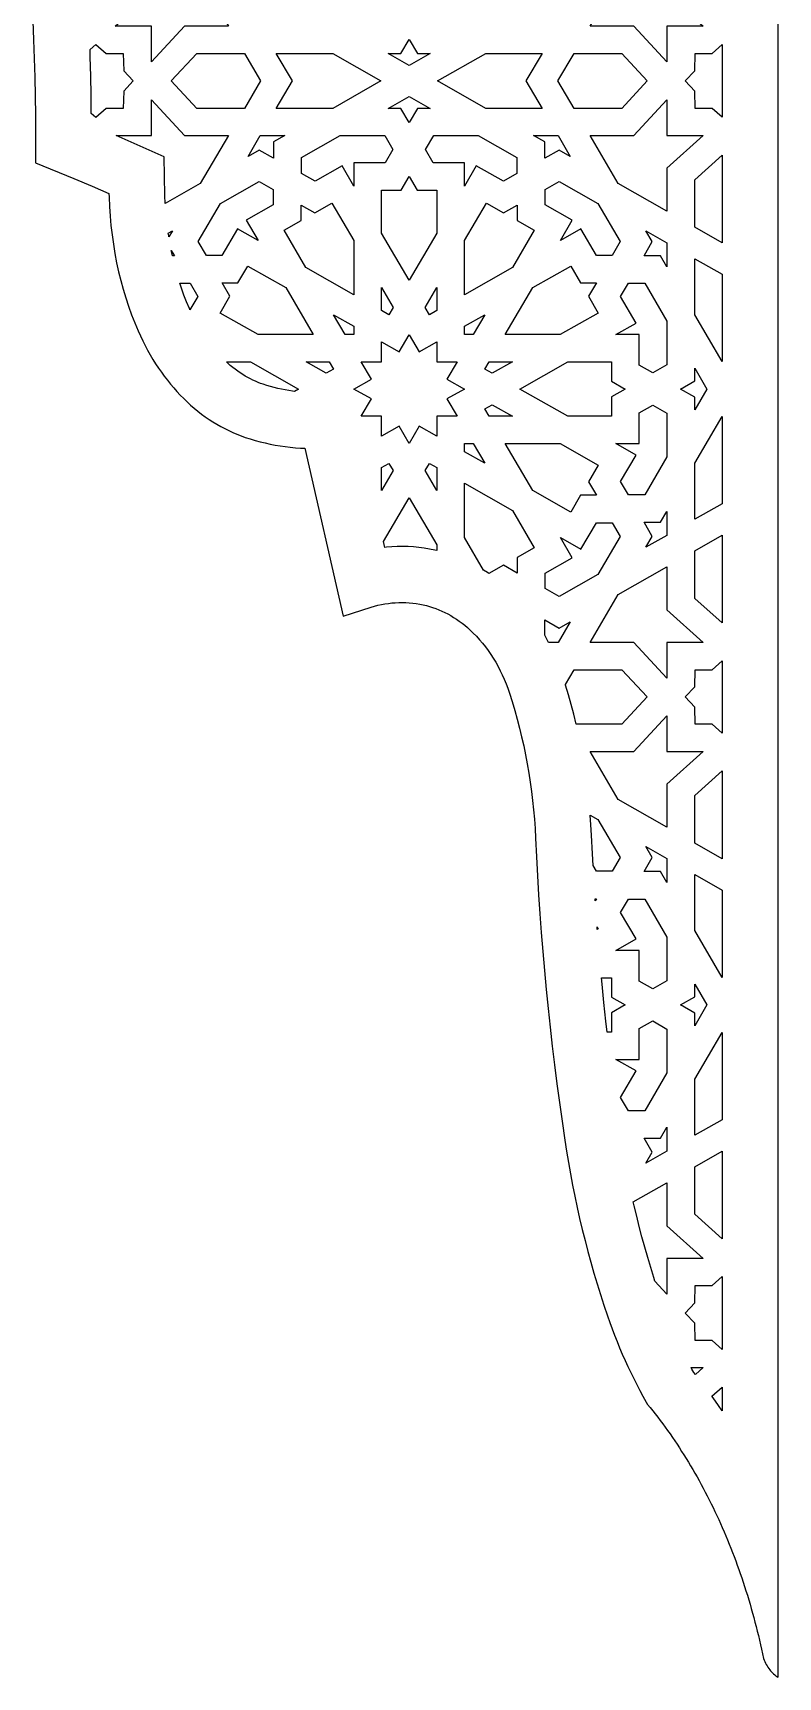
# Model space of a CAD drawing. Extents: x -1025 to 1025, y -625 to 625.
# Drawn here: x 759 to 1025, y -625 to -38 of the extents above; entities that cross this region are included whole.
import ezdxf

# ---------------------------------------------------------------- set-up
doc = ezdxf.new("R2010")
doc.units = 0
doc.layers.add('LAYER_1', color=18, linetype='CONTINUOUS')

msp = doc.modelspace()

# ---------------------------------------------------------------- linework, layer by layer
at = {"layer": 'LAYER_1'}
msp.add_lwpolyline([(758.84, -33.59), (759.11, -40.28), (759.34, -46.98), (759.51, -53.7), (759.64, -60.43), (759.72, -67.18), (759.78, -84.29), (773.46, -89.8), (780.04, -92.58), (786, -95.23), (786.03, -96.47), (786.17, -99.87), (786.4, -103.25), (786.71, -106.62), (787.1, -109.98), (787.57, -113.32), (788.12, -116.63), (788.75, -119.93), (789.44, -123.12), (790.21, -126.27), (791.06, -129.38), (791.98, -132.45), (792.98, -135.49), (794.06, -138.47), (795.2, -141.42), (796.41, -144.29), (797.22, -146.08), (798.05, -147.82), (798.92, -149.53), (799.81, -151.2), (800.73, -152.83), (801.69, -154.44), (802.67, -156), (803.68, -157.53), (804.72, -159.03), (805.78, -160.49), (806.87, -161.91), (807.98, -163.29), (809.12, -164.63), (810.29, -165.94), (811.48, -167.2), (812.69, -168.43), (813.92, -169.61), (815.17, -170.76), (816.45, -171.86), (817.74, -172.93), (819.06, -173.95), (820.4, -174.93), (821.75, -175.86), (823.12, -176.75), (824.51, -177.6), (825.92, -178.41), (827.34, -179.17), (828.78, -179.89), (830.24, -180.56), (831.71, -181.18), (833.19, -181.76), (834.68, -182.28), (836.46, -182.86), (838.23, -183.38), (840, -183.87), (841.79, -184.3), (843.58, -184.7), (845.37, -185.04), (847.17, -185.35), (848.97, -185.61), (850.77, -185.82), (852.58, -185.99), (854.39, -186.12), (855.98, -186.19), (869.66, -246.2), (879.65, -242.93), (880.87, -242.57), (882.09, -242.26), (883.32, -241.99), (884.55, -241.77), (885.79, -241.58), (887.03, -241.44), (888.27, -241.34), (889.52, -241.29), (890.76, -241.28), (892.01, -241.31), (893.25, -241.38), (894.5, -241.5), (895.74, -241.66), (896.98, -241.86), (898.21, -242.1), (899.36, -242.37), (900.49, -242.68), (901.61, -243.03), (902.72, -243.42), (903.82, -243.85), (904.91, -244.32), (905.98, -244.83), (907.04, -245.37), (908.09, -245.95), (909.12, -246.57), (910.13, -247.23), (911.13, -247.92), (912.11, -248.65), (913.08, -249.41), (914.02, -250.21), (914.94, -251.03), (916.12, -252.16), (917.26, -253.33), (918.36, -254.54), (919.42, -255.79), (920.45, -257.09), (921.43, -258.42), (922.37, -259.79), (923.28, -261.19), (924.14, -262.63), (924.97, -264.1), (925.75, -265.61), (926.48, -267.14), (927.18, -268.7), (927.83, -270.29), (928.44, -271.9), (929.02, -273.59), (929.99, -276.65), (930.92, -279.78), (931.8, -282.92), (932.63, -286.09), (933.4, -289.28), (934.13, -292.48), (934.79, -295.7), (935.41, -298.94), (935.96, -302.19), (936.47, -305.45), (936.92, -308.73), (937.32, -312.01), (937.66, -315.31), (937.95, -318.62), (938.18, -321.94), (938.36, -325.37), (938.69, -332.05), (939.06, -338.84), (939.47, -345.62), (939.93, -352.4), (940.43, -359.17), (940.98, -365.94), (941.57, -372.7), (942.2, -379.45), (942.87, -386.2), (943.59, -392.94), (944.35, -399.67), (945.16, -406.39), (946.01, -413.11), (946.9, -419.82), (947.83, -426.52), (948.81, -433.23), (949.44, -437.25), (950.11, -441.29), (950.82, -445.3), (951.58, -449.31), (952.38, -453.3), (953.23, -457.27), (954.12, -461.23), (955.05, -465.17), (956.03, -469.09), (957.04, -473), (958.11, -476.88), (959.21, -480.75), (960.36, -484.6), (961.54, -488.42), (962.77, -492.23), (964.05, -496.02), (964.86, -498.34), (965.7, -500.65), (966.57, -502.94), (967.47, -505.22), (968.39, -507.47), (969.34, -509.7), (970.32, -511.91), (971.32, -514.11), (972.35, -516.28), (973.41, -518.43), (974.49, -520.56), (975.59, -522.67), (976.72, -524.75), (977.88, -526.82), (978.36, -527.65), (979.29, -528.77), (980.2, -529.91), (981.11, -531.06), (982.01, -532.22), (982.9, -533.4), (983.78, -534.58), (984.66, -535.77), (985.53, -536.97), (986.39, -538.19), (987.24, -539.41), (988.08, -540.65), (988.91, -541.89), (989.74, -543.15), (990.55, -544.41), (991.36, -545.69), (992.16, -546.97), (992.95, -548.26), (993.74, -549.57), (994.51, -550.88), (995.28, -552.2), (996.03, -553.54), (996.78, -554.88), (997.52, -556.23), (998.25, -557.59), (998.97, -558.96), (999.68, -560.33), (1000.39, -561.72), (1001.08, -563.12), (1001.77, -564.52), (1002.44, -565.93), (1003.11, -567.35), (1003.77, -568.78), (1004.42, -570.22), (1005.06, -571.66), (1005.69, -573.12), (1006.31, -574.58), (1006.92, -576.05), (1007.53, -577.53), (1008.12, -579.01), (1008.7, -580.5), (1009.28, -582.01), (1009.84, -583.51), (1010.4, -585.03), (1010.94, -586.55), (1011.48, -588.08), (1012, -589.62), (1012.52, -591.16), (1013.03, -592.71), (1013.52, -594.27), (1014.01, -595.83), (1014.49, -597.4), (1014.96, -598.98), (1015.41, -600.57), (1015.86, -602.16), (1016.3, -603.75), (1016.72, -605.36), (1017.14, -606.97), (1017.55, -608.58), (1017.95, -610.2), (1018.33, -611.83), (1018.71, -613.46), (1019.07, -615.1), (1019.43, -616.74), (1019.77, -618.39), (1020, -618.96), (1020.24, -619.51), (1020.5, -620.04), (1020.77, -620.55), (1021.05, -621.04), (1021.35, -621.52), (1021.66, -621.97), (1021.99, -622.4), (1022.32, -622.81), (1022.67, -623.2), (1023.03, -623.57), (1023.39, -623.91), (1023.77, -624.23), (1024.15, -624.53), (1024.55, -624.8), (1024.95, -625.04), (1025, -625), (1025, 625)], dxfattribs=at)
for points in [[(818.58, -18.36), (828.65, -35.49), (812.98, -35.49), (801.15, -48.23), (801.15, -35.49), (788.2, -35.49), (801.15, -23.87), (801.15, -8.47)], [(985.31, -23.87), (998.27, -35.49), (985.31, -35.49), (985.31, -48.23), (973.49, -35.49), (957.82, -35.49), (967.88, -18.36), (985.31, -8.47)], [(896.2, -45.22), (900.78, -45.22), (893.23, -49.49), (885.69, -45.22), (890.27, -45.22), (893.23, -40.18)], [(785.04, -45.22), (791.07, -45.22), (791.26, -51.34), (794.67, -55.01), (791.26, -58.67), (791.07, -64.79), (785.04, -64.79), (781.34, -68.06), (779.71, -66.62), (779.64, -60.13), (779.51, -53.25), (779.33, -46.38), (779.24, -43.8), (781.34, -41.95)], [(840.11, -55.01), (834.36, -64.79), (817.34, -64.79), (808.25, -55.01), (817.34, -45.22), (834.36, -45.22)], [(883.15, -55.01), (865.91, -64.79), (845.78, -64.79), (851.53, -55.01), (845.78, -45.22), (865.91, -45.22)], [(934.94, -55.01), (940.69, -64.79), (920.56, -64.79), (903.31, -55.01), (920.56, -45.22), (940.69, -45.22)], [(978.21, -55.01), (969.13, -64.79), (952.11, -64.79), (946.36, -55.01), (952.11, -45.22), (969.13, -45.22)], [(1005, -67.99), (1001.43, -64.79), (995.4, -64.79), (995.21, -58.67), (991.8, -55.01), (995.21, -51.34), (995.4, -45.22), (1001.43, -45.22), (1005, -42.02)], [(812.98, -74.52), (828.65, -74.52), (818.58, -91.65), (806.14, -98.71), (806.02, -95.86), (805.76, -82.11), (788.64, -74.52), (801.15, -74.52), (801.15, -61.78)], [(900.78, -64.79), (896.2, -64.79), (893.23, -69.83), (890.27, -64.79), (885.69, -64.79), (893.23, -60.52)], [(985.31, -74.52), (998.27, -74.52), (985.31, -86.14), (985.31, -101.54), (967.88, -91.65), (957.82, -74.52), (973.49, -74.52), (985.31, -61.78)], [(844.81, -76.77), (844.81, -82.59), (839.68, -79.68), (835.72, -81.93), (840.07, -74.52), (848.77, -74.52)], [(887.4, -79.49), (884.61, -84.24), (873.47, -84.24), (873.47, -92.52), (869.25, -85.35), (859.6, -90.83), (854.77, -88.09), (854.77, -82.34), (868.56, -74.51), (884.48, -74.51)], [(931.69, -82.34), (931.69, -88.09), (926.87, -90.83), (917.21, -85.35), (913, -92.52), (913, -84.24), (901.85, -84.24), (899.07, -79.49), (901.99, -74.51), (917.91, -74.51)], [(950.75, -81.93), (946.79, -79.68), (941.66, -82.59), (941.66, -76.77), (937.69, -74.52), (946.4, -74.52)], [(1005, -112.82), (995.21, -107.27), (995.21, -90.26), (1005, -81.47)], [(844.68, -93.82), (844.68, -99.3), (835.02, -104.77), (839.24, -111.95), (831.94, -107.81), (826.37, -117.3), (820.79, -117.3), (817.87, -112.32), (825.83, -98.77), (839.61, -90.94)], [(896.06, -93.96), (903.11, -93.96), (903.11, -109.36), (893.23, -126.17), (883.36, -109.36), (883.36, -93.96), (890.41, -93.96), (893.23, -89.16)], [(960.64, -98.77), (968.6, -112.32), (965.68, -117.3), (960.1, -117.3), (954.53, -107.81), (947.23, -111.95), (951.45, -104.77), (941.79, -99.3), (941.79, -93.82), (946.86, -90.94)], [(873.47, -111.97), (873.47, -131.38), (856.37, -121.67), (848.54, -108.33), (854.64, -104.87), (854.64, -99.32), (859.53, -102.09), (865.63, -98.63)], [(926.94, -102.09), (931.83, -99.32), (931.83, -104.87), (937.93, -108.33), (930.1, -121.67), (913, -131.38), (913, -111.97), (920.84, -98.63)], [(807.4, -110.69), (807.34, -110.28), (807.2, -109.34), (808.69, -108.49)], [(985.31, -112.77), (985.31, -121.33), (983.03, -117.43), (977.1, -117.43), (980.06, -112.39), (977.78, -108.49)], [(809.36, -117.43), (808.67, -117.43), (808.34, -115.93), (808.28, -115.58)], [(849.13, -128.79), (859, -145.6), (839.26, -145.6), (825.69, -137.9), (829.21, -131.9), (826.39, -127.09), (832.04, -127.09), (835.56, -121.09)], [(954.43, -127.09), (960.08, -127.09), (957.26, -131.9), (960.78, -137.9), (947.21, -145.6), (927.47, -145.6), (937.34, -128.79), (950.91, -121.09)], [(1005, -124.05), (1005, -155.17), (995.21, -138.5), (995.21, -118.49)], [(817.75, -131.97), (814.95, -136.74), (814.75, -136.29), (813.74, -133.9), (812.79, -131.46), (811.89, -128.97), (811.32, -127.22), (814.96, -127.22)], [(887.52, -135.9), (886, -138.49), (883.36, -137), (883.36, -128.82)], [(903.11, -137), (900.47, -138.49), (898.95, -135.9), (903.11, -128.82)], [(985.31, -140.77), (985.31, -156.42), (980.25, -159.29), (975.42, -156.55), (975.42, -145.6), (966.99, -145.6), (974.29, -141.45), (968.72, -131.97), (971.51, -127.22), (977.36, -127.22)], [(873.47, -142.61), (873.47, -145.6), (870.42, -145.6), (866.26, -138.52)], [(916.05, -145.6), (913, -145.6), (913, -142.61), (920.21, -138.52)], [(896.85, -151.78), (903.11, -148.22), (903.11, -155.33), (910.33, -155.33), (906.72, -161.48), (912.98, -165.03), (906.72, -168.58), (910.33, -174.73), (903.11, -174.73), (903.11, -181.84), (896.85, -178.28), (893.23, -184.44), (889.62, -178.28), (883.36, -181.84), (883.36, -174.73), (876.13, -174.73), (879.75, -168.58), (873.49, -165.03), (879.75, -161.48), (876.13, -155.33), (883.36, -155.33), (883.36, -148.22), (889.62, -151.78), (893.23, -145.62)], [(853.7, -165.03), (852.24, -165.86), (851.57, -165.78), (850.26, -165.59), (848.94, -165.37), (847.63, -165.11), (846.32, -164.82), (845, -164.5), (843.69, -164.14), (842.38, -163.75), (841.1, -163.34), (840.16, -163.01), (839.24, -162.65), (838.33, -162.26), (837.42, -161.84), (836.51, -161.39), (835.6, -160.9), (834.69, -160.39), (833.79, -159.84), (832.89, -159.25), (832, -158.63), (831.1, -157.98), (830.22, -157.29), (829.34, -156.57), (828.46, -155.81), (827.93, -155.32), (836.61, -155.32)], [(866.23, -157.92), (863.6, -159.42), (856.39, -155.33), (864.71, -155.33)], [(922.87, -159.42), (920.23, -157.92), (921.76, -155.33), (930.08, -155.33)], [(965.53, -162.25), (970.42, -165.03), (965.53, -167.8), (965.53, -174.73), (949.86, -174.73), (932.76, -165.03), (949.86, -155.32), (965.53, -155.32)], [(999.56, -165.03), (995.21, -172.44), (995.21, -167.94), (990.08, -165.03), (995.21, -162.12), (995.21, -157.62)], [(930.08, -174.73), (921.76, -174.73), (920.23, -172.14), (922.87, -170.64)], [(985.31, -173.64), (985.31, -189.28), (977.36, -202.83), (971.51, -202.83), (968.72, -198.09), (974.29, -188.6), (966.99, -184.46), (975.42, -184.46), (975.42, -173.5), (980.25, -170.76)], [(1005, -206), (995.21, -211.56), (995.21, -191.56), (1005, -174.88)], [(920.21, -191.54), (913, -187.45), (913, -184.46), (916.05, -184.46)], [(960.78, -192.16), (957.26, -198.16), (960.08, -202.96), (954.43, -202.96), (950.91, -208.96), (937.34, -201.26), (927.47, -184.46), (947.21, -184.46)], [(887.52, -194.16), (883.36, -201.24), (883.36, -193.06), (886, -191.57)], [(903.11, -193.06), (903.11, -201.24), (898.95, -194.16), (900.47, -191.57)], [(930.1, -208.38), (937.93, -221.72), (931.83, -225.18), (931.83, -230.73), (926.94, -227.96), (921.72, -230.92), (921.25, -230.6), (919.8, -229.66), (913, -218.08), (913, -198.68)], [(903.11, -220.69), (903.11, -222.71), (902.45, -222.55), (900.54, -222.18), (898.63, -221.86), (896.7, -221.62), (894.77, -221.43), (892.84, -221.32), (890.91, -221.27), (888.97, -221.29), (887.04, -221.38), (885.11, -221.53), (884.57, -221.59), (884.08, -219.46), (893.23, -203.88)], [(985.31, -217.28), (977.78, -221.56), (980.06, -217.66), (977.1, -212.62), (983.03, -212.62), (985.31, -208.73)], [(968.6, -217.74), (960.64, -231.29), (946.86, -239.11), (941.79, -236.24), (941.79, -230.76), (951.45, -225.28), (947.23, -218.1), (954.53, -222.25), (960.1, -212.76), (965.68, -212.76)], [(1005, -248.58), (995.21, -239.8), (995.21, -222.79), (1005, -217.23)], [(985.31, -243.91), (998.27, -255.54), (985.31, -255.54), (985.31, -268.27), (973.49, -255.54), (957.82, -255.54), (967.88, -238.4), (985.31, -228.51)], [(946.79, -250.38), (950.75, -248.13), (946.4, -255.54), (943.05, -255.54), (942.57, -254.62), (941.66, -252.98), (941.66, -247.47)], [(1005, -287.95), (1001.43, -284.75), (995.4, -284.75), (995.21, -278.64), (991.84, -275.01), (995.21, -271.38), (995.4, -265.26), (1001.43, -265.26), (1005, -262.06)], [(978.18, -275.01), (969.13, -284.75), (952.89, -284.75), (952.88, -284.72), (952.02, -281.2), (951.11, -277.7), (950.14, -274.22), (949.1, -270.76), (949.02, -270.51), (952.11, -265.26), (969.13, -265.26)], [(985.31, -294.48), (998.27, -294.48), (985.31, -306.1), (985.31, -321.5), (967.88, -311.61), (957.82, -294.48), (973.49, -294.48), (985.31, -281.74)], [(1005, -332.79), (995.21, -327.23), (995.21, -310.22), (1005, -301.43)], [(960.64, -318.73), (968.6, -332.28), (965.68, -337.26), (960.1, -337.26), (958.89, -335.19), (958.66, -331.02), (958.34, -324.35), (958.14, -320.7), (957.9, -317.17)], [(985.31, -332.73), (985.31, -341.29), (983.03, -337.39), (977.1, -337.39), (980.06, -332.35), (977.78, -328.45)], [(1005, -344.01), (1005, -375.13), (995.21, -358.46), (995.21, -338.46)], [(959.66, -347.76), (959.62, -347.05), (960.08, -347.05)], [(985.31, -360.73), (985.31, -376.38), (980.25, -379.25), (975.42, -376.51), (975.42, -365.56), (966.99, -365.56), (974.29, -361.42), (968.72, -351.93), (971.51, -347.18), (977.36, -347.18)], [(960.78, -357.86), (960.41, -358.07), (960.37, -357.63), (960.34, -357.1)], [(965.53, -382.21), (970.42, -384.99), (965.53, -387.77), (965.53, -394.69), (963.92, -394.69), (963.47, -390.75), (962.77, -384.14), (962.11, -377.52), (961.9, -375.28), (965.53, -375.28)], [(999.56, -384.99), (995.21, -392.4), (995.21, -387.9), (990.08, -384.99), (995.21, -382.08), (995.21, -377.58)], [(985.31, -393.6), (985.31, -409.24), (977.36, -422.79), (971.51, -422.79), (968.72, -418.05), (974.29, -408.56), (966.99, -404.42), (975.42, -404.42), (975.42, -393.46), (980.25, -390.72)], [(1005, -425.96), (995.21, -431.52), (995.21, -411.52), (1005, -394.84)], [(985.31, -437.24), (977.78, -441.52), (980.06, -437.62), (977.1, -432.58), (983.03, -432.58), (985.31, -428.69)], [(1005, -468.54), (995.21, -459.76), (995.21, -442.75), (1005, -437.19)], [(985.31, -463.88), (998.27, -475.5), (985.31, -475.5), (985.31, -488.23), (981, -483.58), (980.61, -482.38), (979.49, -478.78), (978.41, -475.15), (977.37, -471.5), (976.37, -467.84), (975.41, -464.15), (974.49, -460.45), (973.61, -456.73), (973.28, -455.3), (985.31, -448.47)], [(1005, -508), (1001.43, -504.8), (995.4, -504.8), (995.21, -498.68), (991.8, -495.01), (995.21, -491.34), (995.4, -485.22), (1001.43, -485.22), (1005, -482.02)], [(995.49, -517.01), (994.92, -516.31), (994.24, -515.09), (993.93, -514.52), (998.27, -514.52)], [(1005, -529.98), (1003.71, -528.07), (1001.8, -525.35), (1001.36, -524.74), (1005, -521.47)]]:
    msp.add_lwpolyline(points, close=True, dxfattribs=at)

doc.saveas('drawing.dxf')
